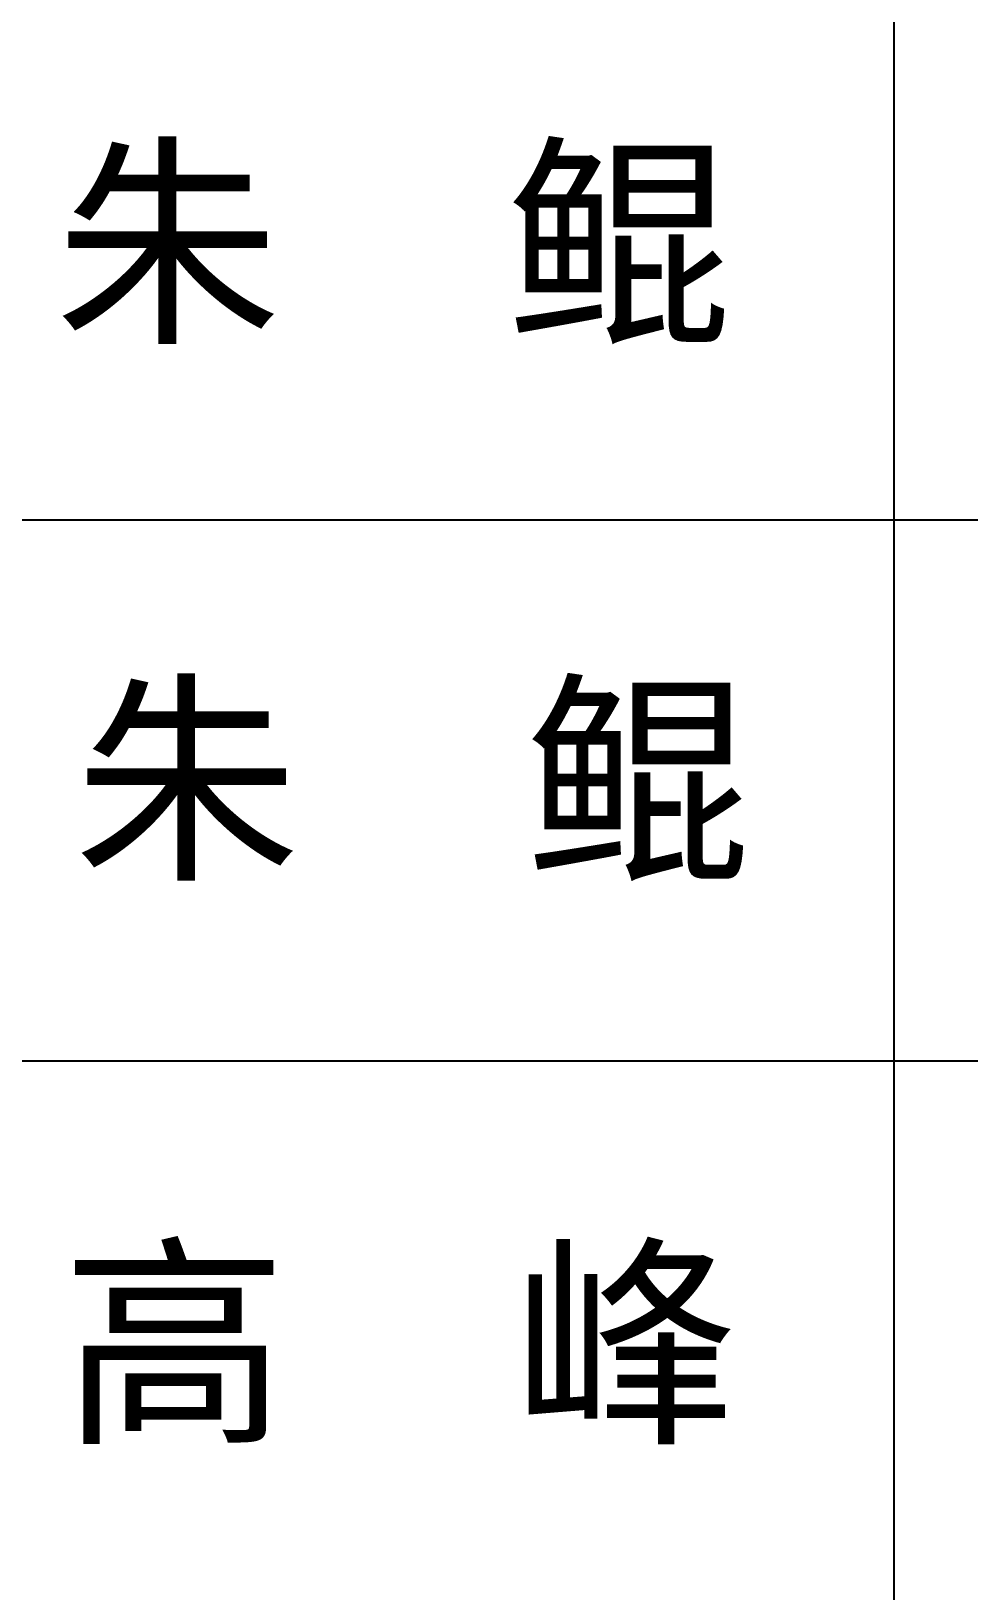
# Model space of a CAD drawing. Extents: x -21908402 to 2004492, y 83987 to 5079726.
# Drawn here: x 1882291 to 1883516, y 412916 to 414955 of the extents above; entities that cross this region are included whole.
import ezdxf

# ---------------------------------------------------------------- set-up
doc = ezdxf.new("R2010")
doc.units = 0
doc.header["$LTSCALE"] = 1000
doc.layers.get('0').update_dxf_attribs({"linetype": 'CONTINUOUS'})
doc.layers.add('PUB_TITLE', color=4, linetype='CONTINUOUS')
doc.layers.add('签名', color=255, linetype='CONTINUOUS')
doc.styles.add('-黑体', font='simhei.ttf', dxfattribs={"width": 0.8})

# ---------------------------------------------------------------- blocks, each defined once
blk = doc.blocks.new('TK')
at = {"layer": 'PUB_TITLE', "color": 4}
for p, q in [((1746461.4, 359243.1), (1746461.4, 366667.7)), ((1742537.1, 363485.7), (1748370.6, 363485.7)), ((1742537.1, 362425.1), (1748370.6, 362425.1))]:
    blk.add_line(p, q, dxfattribs=at)
at = {"layer": '签名', "linetype": 'CONTINUOUS', "style": '-黑体'}
for s, p in [('朱  鲲', (1744815.2, 363866.1)), ('朱  鲲', (1744852.4, 362813.7)), ('高  峰', (1744829.5, 361709))]:
    blk.add_text(s, height=324.56, dxfattribs=at).set_placement(p)

msp = doc.modelspace()

# ---------------------------------------------------------------- block references
at = {"xscale": 0.6666666666278616, "yscale": 0.6666666666569654, "zscale": 0.6666666666666665}
msp.add_blockref('TK', (719111.1, 171992.1), dxfattribs=at)

doc.saveas('drawing.dxf')
